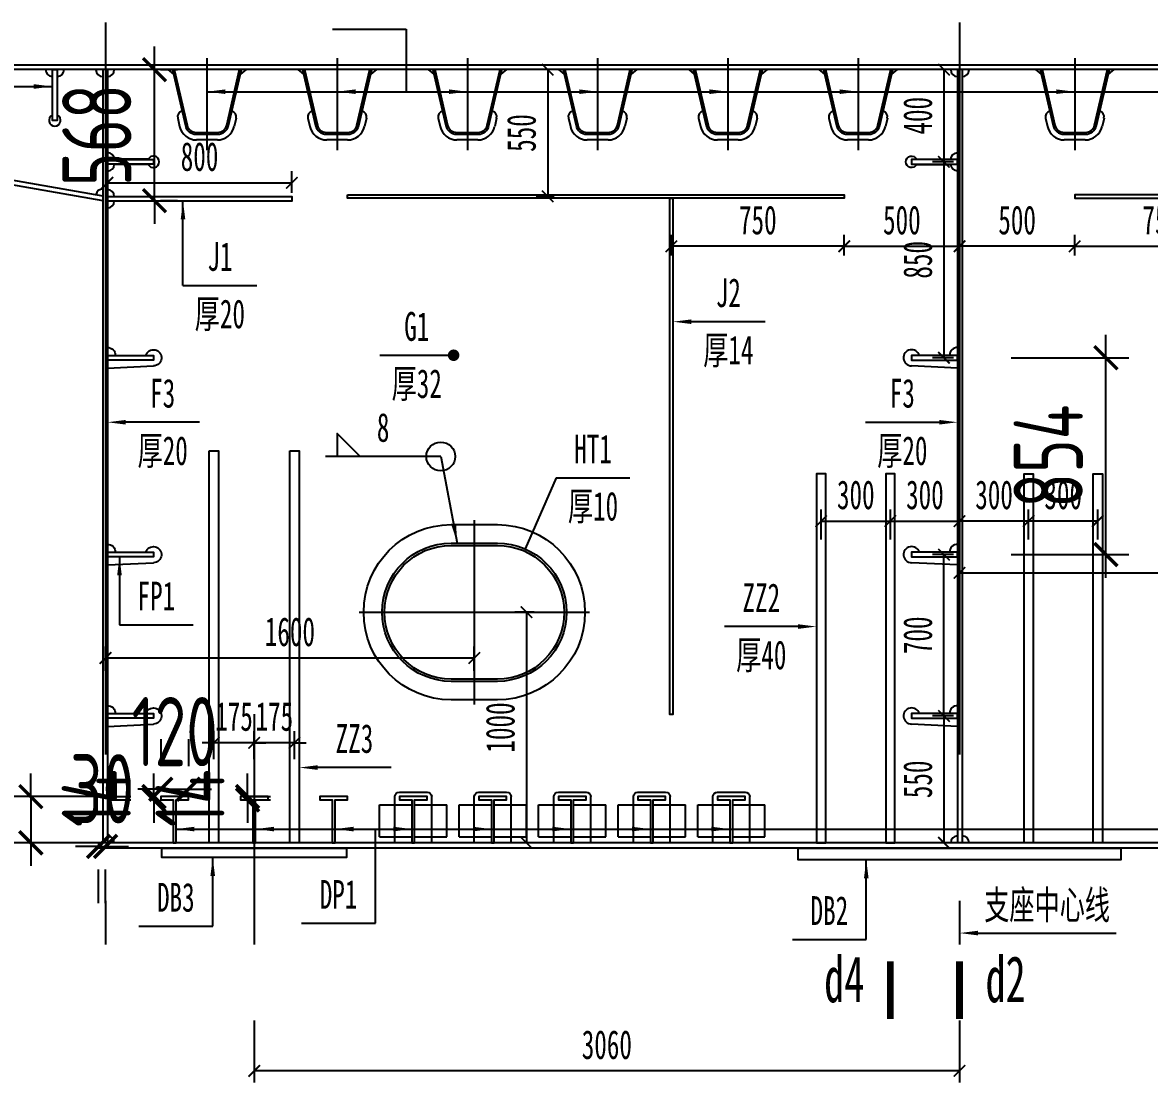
# Model space of a CAD drawing. Extents: x -149716 to 104715, y -26828 to 33500.
# Drawn here: x -8328 to -3439, y 5543 to 10142 of the extents above; entities that cross this region are included whole.
import ezdxf
from ezdxf.enums import TextEntityAlignment as Align

# ---------------------------------------------------------------- set-up
doc = ezdxf.new("R2010")
doc.units = 0
doc.header["$LTSCALE"] = 1000
doc.linetypes.add('CENTER', pattern=[50.8, 31.75, -6.35, 6.35, -6.35])
doc.linetypes.add('DASHED', pattern=[19.05, 12.7, -6.35])
doc.layers.get('0').update_dxf_attribs({"linetype": 'CONTINUOUS'})
doc.layers.get('Defpoints').update_dxf_attribs({"color": 250, "linetype": 'CONTINUOUS'})
doc.layers.add('01', color=1, linetype='CONTINUOUS', lineweight=25)
doc.layers.add('DIM', color=3, linetype='CONTINUOUS', lineweight=0)
for name, color, linetype in [('02', 2, 'CONTINUOUS'), ('03', 3, 'DASHED'), ('04', 4, 'CONTINUOUS'), ('06', 6, 'CENTER'), ('07', 7, 'CONTINUOUS')]:
    doc.layers.add(name, color=color, linetype=linetype)
doc.styles.add('TSSD_Dimension', font='tssdeng.shx', dxfattribs={"width": 0.7, "bigfont": 'hztxt.shx'})
doc.styles.add('仿宋', font='simfang.ttf', dxfattribs={"width": 0.64})
doc.dimstyles.new('1：50', dxfattribs={"dimscale": 50, "dimtxt": 2.5, "dimasz": 1, "dimexe": 1, "dimexo": 0, "dimgap": 1, "dimtad": 1, "dimdec": 1, "dimdsep": 46, "dimtxsty": '仿宋', "dimblk": 'ARCHTICK', "dimcen": 0, "dimclrd": 256, "dimclre": 256, "dimclrt": 256, "dimazin": 2, "dimtfac": 1, "dimtdec": 1, "dimtix": 1, "dimtmove": 2, "dimatfit": 3, "dimfxl": 1, "dimtvp": 0.8, "dimtolj": 1, "dimtzin": 0, "dimlwd": -1, "dimlwe": -1, "dimarcsym": 0})
doc.dimstyles.new('TSSD_100_100', dxfattribs={"dimtxt": 300, "dimasz": 100, "dimexe": 100, "dimexo": 250, "dimgap": 100, "dimtad": 1, "dimdec": 0, "dimzin": 0, "dimdsep": 46, "dimtxsty": 'TSSD_Dimension', "dimblk": 'ARCHTICK', "dimblk1": 'ARCHTICK', "dimblk2": 'ARCHTICK', "dimcen": 0, "dimdle": 100, "dimclrt": 7, "dimadec": 0, "dimazin": 0, "dimtfac": 1, "dimtdec": 0, "dimtix": 1, "dimtmove": 2, "dimatfit": 3, "dimfxl": 1, "dimtolj": 1, "dimtzin": 0, "dimarcsym": 0})

# ---------------------------------------------------------------- blocks, each defined once
blk = doc.blocks.new('顶底板板肋带过焊孔')
at = {"layer": '01'}
blk.add_lwpolyline([(50530.3, 112160.4, 0.404482), (50559.3, 112130.4), (50559.3, 111962.8, 4.313631), (50581.3, 111962.8), (50581.3, 112130.4, 0.404482), (50610.3, 112160.4)], format="xyb", dxfattribs=at)
at = {"layer": '02'}
blk.add_lwpolyline([(50560.3, 112160.4), (50580.3, 112160.4), (50580.3, 111940.4), (50560.3, 111940.4)], close=True, dxfattribs=at)
blk = doc.blocks.new('U2加劲肋带过焊孔')
at = {"layer": '01'}
for p, q in [((48376, 137282.9), (48036, 137282.9)), ((48036, 137282.9), (48060.5, 137263.4)), ((48376, 137282.9), (48351.4, 137263.4)), ((48079.1, 137072.9), (48087.6, 137035.9)), ((48332.9, 137072.9), (48324.3, 137035.9)), ((48251.2, 136977.9), (48160.7, 136977.9))]:
    blk.add_line(p, q, dxfattribs=at)
for centre, radius, start, end in [((48103.4, 137078.6), 25, 103.0693, 193.0693), ((48308.5, 137078.6), 25, 346.9307, 76.9307), ((48160.7, 137052.9), 75, 193.0693, 270), ((48251.2, 137052.9), 75, 270, 346.9307)]:
    blk.add_arc(centre, radius, start, end, dxfattribs=at)
at = {"layer": '02'}
for points in [[(48056, 137282.9), (48112.3, 137040.1, 0.348876), (48159.1, 137002.9), (48252.8, 137002.9, 0.348876), (48299.6, 137040.1), (48356, 137282.9)], [(48064.2, 137282.9), (48120.1, 137041.9, 0.348876), (48159.1, 137010.9), (48252.8, 137010.9, 0.348876), (48291.8, 137041.9), (48347.8, 137282.9)]]:
    blk.add_lwpolyline(points, format="xyb", dxfattribs=at)
at = {"layer": '06', "ltscale": 0.1}
blk.add_line((48206, 137332.9), (48206, 136932.9), dxfattribs=at)
blk = doc.blocks.new('板肋带过焊孔')
at = {"layer": '01'}
blk.add_line((50817.6, 161172.4), (50617.6, 161182.4), dxfattribs=at)
for centre, start, end in [((50617.6, 161217.4), 16.6015, 270), ((50817.6, 161227.4), 90, 180)]:
    blk.add_arc(centre, 35, start, end, dxfattribs=at)
at = {"layer": '02'}
blk.add_lwpolyline([(50817.6, 161227.4), (50617.6, 161227.4), (50617.6, 161207.4), (50817.6, 161207.4)], close=True, dxfattribs=at)
blk = doc.blocks.new('底板T肋带过焊孔')
at = {"layer": '01'}
for p, q in [((46722.6, 157697.7), (46722.6, 157732.7)), ((46862.6, 157752.7), (46742.6, 157752.7)), ((46882.6, 157697.7), (46882.6, 157732.7)), ((46796.6, 157697.7), (46656.6, 157697.7)), ((46656.6, 157557.7), (46656.6, 157697.7)), ((46948.6, 157697.7), (46808.6, 157697.7)), ((46948.6, 157557.7), (46948.6, 157697.7)), ((46796.6, 157557.7), (46656.6, 157557.7)), ((46722.6, 157532.7), (46722.6, 157557.7)), ((46948.6, 157557.7), (46808.6, 157557.7)), ((46882.6, 157532.7), (46882.6, 157557.7))]:
    blk.add_line(p, q, dxfattribs=at)
for centre, start, end in [((46742.6, 157732.7), 90, 180), ((46862.6, 157732.7), 0, 90)]:
    blk.add_arc(centre, 20, start, end, dxfattribs=at)
at = {"layer": '02'}
blk.add_lwpolyline([(46808.6, 157532.7), (46796.6, 157532.7), (46796.6, 157718.7), (46742.6, 157718.7), (46742.6, 157732.7), (46862.6, 157732.7), (46862.6, 157718.7), (46808.6, 157718.7)], close=True, dxfattribs=at)
at = {"layer": '03', "ltscale": 0.1}
for p, q in [((46722.6, 157557.7), (46722.6, 157697.7)), ((46882.6, 157557.7), (46882.6, 157697.7))]:
    blk.add_line(p, q, dxfattribs=at)
blk = doc.blocks.new('_ArchTick')
at = {"color": 0, "linetype": 'ByBlock', "const_width": 0.15}
blk.add_lwpolyline([(-0.5, -0.5), (0.5, 0.5)], dxfattribs=at)
blk = doc.blocks.new('*D26')
at = {"layer": '04', "transparency": 16777216}
for p, q in [((55301.7, 136767.4), (55210, 136767.4)), ((55260, 136767.4), (55260, 136367.4)), ((55301.7, 136367.4), (55210, 136367.4))]:
    blk.add_line(p, q, dxfattribs=at)
at = {"layer": 'Defpoints', "color": 0, "transparency": 16777216}
for p in [(55301.7, 136767.4), (55260, 136367.4), (55301.7, 136367.4)]:
    blk.add_point(p, dxfattribs=at)
at = {"layer": '04', "transparency": 16777216, "xscale": 50, "yscale": 50, "zscale": 50}
for p, rotation in [((55260, 136767.4), 90), ((55260, 136367.4), 270)]:
    blk.add_blockref('_ArchTick', p, dxfattribs=dict(at, rotation=rotation))
at = {"layer": '04', "transparency": 16777216, "insert": (55146.8, 136567.4), "char_height": 125, "attachment_point": 5, "rotation": 90, "style": '仿宋'}
blk.add_mtext('\\A1;400', dxfattribs=at)
blk = doc.blocks.new('*D27')
at = {"layer": '04', "transparency": 16777216}
for p, q in [((55301.7, 136367.4), (55210, 136367.4)), ((55260, 136367.4), (55260, 135517.4)), ((55301.7, 135517.4), (55210, 135517.4))]:
    blk.add_line(p, q, dxfattribs=at)
at = {"layer": 'Defpoints', "color": 0, "transparency": 16777216}
for p in [(55301.7, 136367.4), (55260, 135517.4), (55301.7, 135517.4)]:
    blk.add_point(p, dxfattribs=at)
at = {"layer": '04', "transparency": 16777216, "xscale": 50, "yscale": 50, "zscale": 50}
for p, rotation in [((55260, 136367.4), 90), ((55260, 135517.4), 270)]:
    blk.add_blockref('_ArchTick', p, dxfattribs=dict(at, rotation=rotation))
at = {"layer": '04', "transparency": 16777216, "insert": (55146.8, 135942.4), "char_height": 125, "attachment_point": 5, "rotation": 90, "style": '仿宋'}
blk.add_mtext('\\A1;850', dxfattribs=at)
blk = doc.blocks.new('*D28')
at = {"layer": '04', "transparency": 16777216}
for p, q in [((55301.7, 133963.4), (55210, 133963.4)), ((55260, 133963.4), (55260, 133413.4)), ((55301.7, 133413.4), (55210, 133413.4))]:
    blk.add_line(p, q, dxfattribs=at)
at = {"layer": 'Defpoints', "color": 0, "transparency": 16777216}
for p in [(55301.7, 133963.4), (55260, 133413.4), (55301.7, 133413.4)]:
    blk.add_point(p, dxfattribs=at)
at = {"layer": '04', "transparency": 16777216, "xscale": 50, "yscale": 50, "zscale": 50}
for p, rotation in [((55260, 133963.4), 90), ((55260, 133413.4), 270)]:
    blk.add_blockref('_ArchTick', p, dxfattribs=dict(at, rotation=rotation))
at = {"layer": '04', "transparency": 16777216, "insert": (55146.8, 133688.4), "char_height": 125, "attachment_point": 5, "rotation": 90, "style": '仿宋'}
blk.add_mtext('\\A1;550', dxfattribs=at)
blk = doc.blocks.new('*D29')
at = {"layer": '04', "transparency": 16777216}
for p, q in [((55301.7, 134663.4), (55210, 134663.4)), ((55260, 133963.4), (55260, 134663.4)), ((55301.7, 133963.4), (55210, 133963.4))]:
    blk.add_line(p, q, dxfattribs=at)
at = {"layer": 'Defpoints', "color": 0, "transparency": 16777216}
for p in [(55260, 134663.4), (55301.7, 134663.4), (55301.7, 133963.4)]:
    blk.add_point(p, dxfattribs=at)
at = {"layer": '04', "transparency": 16777216, "xscale": 50, "yscale": 50, "zscale": 50}
for p, rotation in [((55260, 134663.4), 90), ((55260, 133963.4), 270)]:
    blk.add_blockref('_ArchTick', p, dxfattribs=dict(at, rotation=rotation))
at = {"layer": '04', "transparency": 16777216, "insert": (55146.8, 134313.4), "char_height": 125, "attachment_point": 5, "rotation": 90, "style": '仿宋'}
blk.add_mtext('\\A1;700', dxfattribs=at)
blk = doc.blocks.new('*D64')
at = {"layer": '04', "transparency": 16777216}
for p, q in [((53568.5, 136767.4), (53491, 136767.4)), ((53541, 136767.4), (53541, 136217.4)), ((53568.5, 136217.4), (53491, 136217.4))]:
    blk.add_line(p, q, dxfattribs=at)
at = {"layer": 'Defpoints', "color": 0, "transparency": 16777216}
for p in [(53568.5, 136767.4), (53541, 136217.4), (53568.5, 136217.4)]:
    blk.add_point(p, dxfattribs=at)
at = {"layer": '04', "transparency": 16777216, "xscale": 50, "yscale": 50, "zscale": 50}
for p, rotation in [((53541, 136767.4), 90), ((53541, 136217.4), 270)]:
    blk.add_blockref('_ArchTick', p, dxfattribs=dict(at, rotation=rotation))
at = {"layer": '04', "transparency": 16777216, "insert": (53427.7, 136492.4), "char_height": 125, "attachment_point": 5, "rotation": 90, "style": '仿宋'}
blk.add_mtext('\\A1;550', dxfattribs=at)
blk = doc.blocks.new('*D65')
at = {"layer": '04', "transparency": 16777216}
for p, q in [((53481.7, 134413.4), (53399, 134413.4)), ((53449, 134413.4), (53449, 133413.4)), ((53481.7, 133413.4), (53399, 133413.4))]:
    blk.add_line(p, q, dxfattribs=at)
at = {"layer": 'Defpoints', "color": 0, "transparency": 16777216}
for p in [(53481.7, 134413.4), (53449, 133413.4), (53481.7, 133413.4)]:
    blk.add_point(p, dxfattribs=at)
at = {"layer": '04', "transparency": 16777216, "xscale": 50, "yscale": 50, "zscale": 50}
for p, rotation in [((53449, 134413.4), 90), ((53449, 133413.4), 270)]:
    blk.add_blockref('_ArchTick', p, dxfattribs=dict(at, rotation=rotation))
at = {"layer": '04', "transparency": 16777216, "insert": (53335.7, 133913.4), "char_height": 125, "attachment_point": 5, "rotation": 90, "style": '仿宋'}
blk.add_mtext('\\A1;1000', dxfattribs=at)
blk = doc.blocks.new('*D66')
at = {"layer": '04', "transparency": 16777216}
for p, q in [((51622.6, 134159.2), (51622.6, 134264.8)), ((53222.6, 134159.2), (53222.6, 134264.8)), ((53222.6, 134214.8), (51622.6, 134214.8))]:
    blk.add_line(p, q, dxfattribs=at)
at = {"layer": 'Defpoints', "color": 0, "transparency": 16777216}
for p in [(51622.6, 134214.8), (51622.6, 134159.2), (53222.6, 134159.2)]:
    blk.add_point(p, dxfattribs=at)
at = {"layer": '04', "transparency": 16777216, "xscale": 50, "yscale": 50, "zscale": 50, "rotation": 180}
blk.add_blockref('_ArchTick', (51622.6, 134214.8), dxfattribs=at)
at = {"layer": '04', "transparency": 16777216, "xscale": 50, "yscale": 50, "zscale": 50}
blk.add_blockref('_ArchTick', (53222.6, 134214.8), dxfattribs=at)
at = {"layer": '04', "transparency": 16777216, "insert": (52422.6, 134328), "char_height": 125, "attachment_point": 5, "style": '仿宋'}
blk.add_mtext('\\A1;1600', dxfattribs=at)
blk = doc.blocks.new('*D67')
at = {"layer": '04', "transparency": 16777216}
for p, q in [((55327.6, 135960.8), (55327.6, 136051)), ((55827.6, 135960.8), (55827.6, 136051)), ((55827.6, 136001), (55327.6, 136001))]:
    blk.add_line(p, q, dxfattribs=at)
at = {"layer": 'Defpoints', "color": 0, "transparency": 16777216}
for p in [(55327.6, 136001), (55327.6, 135960.8), (55827.6, 135960.8)]:
    blk.add_point(p, dxfattribs=at)
at = {"layer": '04', "transparency": 16777216, "xscale": 50, "yscale": 50, "zscale": 50, "rotation": 180}
blk.add_blockref('_ArchTick', (55327.6, 136001), dxfattribs=at)
at = {"layer": '04', "transparency": 16777216, "xscale": 50, "yscale": 50, "zscale": 50}
blk.add_blockref('_ArchTick', (55827.6, 136001), dxfattribs=at)
at = {"layer": '04', "transparency": 16777216, "insert": (55577.6, 136114.2), "char_height": 125, "attachment_point": 5, "style": '仿宋'}
blk.add_mtext('\\A1;500', dxfattribs=at)
blk = doc.blocks.new('*D68')
at = {"layer": '04', "transparency": 16777216}
for p, q in [((55827.6, 135960.8), (55827.6, 136051)), ((56577.6, 135960.8), (56577.6, 136051)), ((55827.6, 136001), (56577.6, 136001))]:
    blk.add_line(p, q, dxfattribs=at)
at = {"layer": 'Defpoints', "color": 0, "transparency": 16777216}
for p in [(56577.6, 136001), (55827.6, 135960.8), (56577.6, 135960.8)]:
    blk.add_point(p, dxfattribs=at)
at = {"layer": '04', "transparency": 16777216, "xscale": 50, "yscale": 50, "zscale": 50, "rotation": 180}
blk.add_blockref('_ArchTick', (55827.6, 136001), dxfattribs=at)
at = {"layer": '04', "transparency": 16777216, "xscale": 50, "yscale": 50, "zscale": 50}
blk.add_blockref('_ArchTick', (56577.6, 136001), dxfattribs=at)
at = {"layer": '04', "transparency": 16777216, "insert": (56202.6, 136114.2), "char_height": 125, "attachment_point": 5, "style": '仿宋'}
blk.add_mtext('\\A1;750', dxfattribs=at)
blk = doc.blocks.new('*D5')
at = {"layer": '04', "transparency": 16777216}
for p, q in [((55327.6, 134528.5), (55327.6, 134634.1)), ((57327.6, 134528.5), (57327.6, 134634.1)), ((55327.6, 134584.1), (57327.6, 134584.1))]:
    blk.add_line(p, q, dxfattribs=at)
at = {"layer": 'Defpoints', "color": 0, "transparency": 16777216}
for p in [(57327.6, 134584.1), (55327.6, 134528.5), (57327.6, 134528.5)]:
    blk.add_point(p, dxfattribs=at)
at = {"layer": '04', "transparency": 16777216, "xscale": 50, "yscale": 50, "zscale": 50, "rotation": 180}
blk.add_blockref('_ArchTick', (55327.6, 134584.1), dxfattribs=at)
at = {"layer": '04', "transparency": 16777216, "xscale": 50, "yscale": 50, "zscale": 50}
blk.add_blockref('_ArchTick', (57327.6, 134584.1), dxfattribs=at)
at = {"layer": '04', "transparency": 16777216, "insert": (56327.6, 134697.3), "char_height": 125, "attachment_point": 5, "style": '仿宋'}
blk.add_mtext('\\A1;2000', dxfattribs=at)
blk = doc.blocks.new('*D77')
at = {"layer": '04', "transparency": 16777216}
for p, q in [((54827.6, 135960.8), (54827.6, 136051)), ((55327.6, 135960.8), (55327.6, 136051)), ((54827.6, 136001), (55327.6, 136001))]:
    blk.add_line(p, q, dxfattribs=at)
at = {"layer": 'Defpoints', "color": 0, "transparency": 16777216}
for p in [(55327.6, 136001), (54827.6, 135960.8), (55327.6, 135960.8)]:
    blk.add_point(p, dxfattribs=at)
at = {"layer": '04', "transparency": 16777216, "xscale": 50, "yscale": 50, "zscale": 50, "rotation": 180}
blk.add_blockref('_ArchTick', (54827.6, 136001), dxfattribs=at)
at = {"layer": '04', "transparency": 16777216, "xscale": 50, "yscale": 50, "zscale": 50}
blk.add_blockref('_ArchTick', (55327.6, 136001), dxfattribs=at)
at = {"layer": '04', "transparency": 16777216, "insert": (55077.6, 136114.2), "char_height": 125, "attachment_point": 5, "style": '仿宋'}
blk.add_mtext('\\A1;500', dxfattribs=at)
blk = doc.blocks.new('*D78')
at = {"layer": '04', "transparency": 16777216}
for p, q in [((54077.6, 135960.8), (54077.6, 136051)), ((54827.6, 135960.8), (54827.6, 136051)), ((54827.6, 136001), (54077.6, 136001))]:
    blk.add_line(p, q, dxfattribs=at)
at = {"layer": 'Defpoints', "color": 0, "transparency": 16777216}
for p in [(54077.6, 136001), (54077.6, 135960.8), (54827.6, 135960.8)]:
    blk.add_point(p, dxfattribs=at)
at = {"layer": '04', "transparency": 16777216, "xscale": 50, "yscale": 50, "zscale": 50}
for p, rotation in [((54077.6, 136001), 179.9999999999822), ((54827.6, 136001), 359.9999999999822)]:
    blk.add_blockref('_ArchTick', p, dxfattribs=dict(at, rotation=rotation))
at = {"layer": '04', "transparency": 16777216, "insert": (54452.6, 136114.2), "char_height": 125, "attachment_point": 5, "style": '仿宋'}
blk.add_mtext('\\A1;750', dxfattribs=at)
blk = doc.blocks.new('*D80')
at = {"layer": '04', "transparency": 16777216}
for p, q in [((51630.6, 136232.3), (51630.6, 136326.3)), ((52430.6, 136232.3), (52430.6, 136326.3)), ((51630.6, 136276.3), (52430.6, 136276.3))]:
    blk.add_line(p, q, dxfattribs=at)
at = {"layer": 'Defpoints', "color": 0, "transparency": 16777216}
for p in [(52430.6, 136276.3), (51630.6, 136232.3), (52430.6, 136232.3)]:
    blk.add_point(p, dxfattribs=at)
at = {"layer": '04', "transparency": 16777216, "xscale": 50, "yscale": 50, "zscale": 50, "rotation": 180}
blk.add_blockref('_ArchTick', (51630.6, 136276.3), dxfattribs=at)
at = {"layer": '04', "transparency": 16777216, "xscale": 50, "yscale": 50, "zscale": 50}
blk.add_blockref('_ArchTick', (52430.6, 136276.3), dxfattribs=at)
at = {"layer": '04', "transparency": 16777216, "insert": (52030.6, 136389.5), "char_height": 125, "attachment_point": 5, "style": '仿宋'}
blk.add_mtext('\\A1;800', dxfattribs=at)
blk = doc.blocks.new('*D88')
at = {"layer": '04', "transparency": 16777216}
for p, q in [((54727.6, 134728.9), (54727.6, 134858.9)), ((55027.6, 134728.9), (55027.6, 134858.9)), ((54727.6, 134808.9), (55027.6, 134808.9))]:
    blk.add_line(p, q, dxfattribs=at)
at = {"layer": 'Defpoints', "color": 0, "transparency": 16777216}
for p in [(55027.6, 134808.9), (54727.6, 134728.9), (55027.6, 134728.9)]:
    blk.add_point(p, dxfattribs=at)
at = {"layer": '04', "transparency": 16777216, "xscale": 50, "yscale": 50, "zscale": 50, "rotation": 180}
blk.add_blockref('_ArchTick', (54727.6, 134808.9), dxfattribs=at)
at = {"layer": '04', "transparency": 16777216, "xscale": 50, "yscale": 50, "zscale": 50}
blk.add_blockref('_ArchTick', (55027.6, 134808.9), dxfattribs=at)
at = {"layer": '04', "transparency": 16777216, "insert": (54877.6, 134922.1), "char_height": 125, "attachment_point": 5, "style": '仿宋'}
blk.add_mtext('\\A1;300', dxfattribs=at)
blk = doc.blocks.new('*D89')
at = {"layer": '04', "transparency": 16777216}
for p, q in [((55027.6, 134728.9), (55027.6, 134858.9)), ((55327.6, 134728.9), (55327.6, 134858.9)), ((55027.6, 134808.9), (55327.6, 134808.9))]:
    blk.add_line(p, q, dxfattribs=at)
at = {"layer": 'Defpoints', "color": 0, "transparency": 16777216}
for p in [(55327.6, 134808.9), (55027.6, 134728.9), (55327.6, 134728.9)]:
    blk.add_point(p, dxfattribs=at)
at = {"layer": '04', "transparency": 16777216, "xscale": 50, "yscale": 50, "zscale": 50, "rotation": 180}
blk.add_blockref('_ArchTick', (55027.6, 134808.9), dxfattribs=at)
at = {"layer": '04', "transparency": 16777216, "xscale": 50, "yscale": 50, "zscale": 50}
blk.add_blockref('_ArchTick', (55327.6, 134808.9), dxfattribs=at)
at = {"layer": '04', "transparency": 16777216, "insert": (55177.6, 134922.1), "char_height": 125, "attachment_point": 5, "style": '仿宋'}
blk.add_mtext('\\A1;300', dxfattribs=at)
blk = doc.blocks.new('*D90')
at = {"layer": '04', "transparency": 16777216}
for p, q in [((55627.6, 134728.9), (55627.6, 134858.9)), ((55927.6, 134728.9), (55927.6, 134858.9)), ((55927.6, 134808.9), (55627.6, 134808.9))]:
    blk.add_line(p, q, dxfattribs=at)
at = {"layer": 'Defpoints', "color": 0, "transparency": 16777216}
for p in [(55627.6, 134808.9), (55627.6, 134728.9), (55927.6, 134728.9)]:
    blk.add_point(p, dxfattribs=at)
at = {"layer": '04', "transparency": 16777216, "xscale": 50, "yscale": 50, "zscale": 50, "rotation": 180}
blk.add_blockref('_ArchTick', (55627.6, 134808.9), dxfattribs=at)
at = {"layer": '04', "transparency": 16777216, "xscale": 50, "yscale": 50, "zscale": 50}
blk.add_blockref('_ArchTick', (55927.6, 134808.9), dxfattribs=at)
at = {"layer": '04', "transparency": 16777216, "insert": (55777.6, 134922.1), "char_height": 125, "attachment_point": 5, "style": '仿宋'}
blk.add_mtext('\\A1;300', dxfattribs=at)
blk = doc.blocks.new('*D91')
at = {"layer": '04', "transparency": 16777216}
for p, q in [((55327.6, 134728.9), (55327.6, 134858.9)), ((55627.6, 134728.9), (55627.6, 134858.9)), ((55627.6, 134808.9), (55327.6, 134808.9))]:
    blk.add_line(p, q, dxfattribs=at)
at = {"layer": 'Defpoints', "color": 0, "transparency": 16777216}
for p in [(55327.6, 134808.9), (55327.6, 134728.9), (55627.6, 134728.9)]:
    blk.add_point(p, dxfattribs=at)
at = {"layer": '04', "transparency": 16777216, "xscale": 50, "yscale": 50, "zscale": 50, "rotation": 180}
blk.add_blockref('_ArchTick', (55327.6, 134808.9), dxfattribs=at)
at = {"layer": '04', "transparency": 16777216, "xscale": 50, "yscale": 50, "zscale": 50}
blk.add_blockref('_ArchTick', (55627.6, 134808.9), dxfattribs=at)
at = {"layer": '04', "transparency": 16777216, "insert": (55477.6, 134922.1), "char_height": 125, "attachment_point": 5, "style": '仿宋'}
blk.add_mtext('\\A1;300', dxfattribs=at)
blk = doc.blocks.new('腹板板肋带过焊孔1')
at = {"layer": '01'}
for p, q in [((53004.8, 112165.9), (52857.2, 112165.9)), ((53004.8, 112143.9), (52857.2, 112143.9))]:
    blk.add_line(p, q, dxfattribs=at)
for centre, radius, start, end in [((52827.3, 112164.9), 30, 1.9102, 90), ((53027.3, 112154.9), 25, 206.1039, 153.8961), ((52827.3, 112144.9), 30, 270, 358.0898)]:
    blk.add_arc(centre, radius, start, end, dxfattribs=at)
at = {"layer": '02'}
blk.add_lwpolyline([(52827.3, 112164.9), (53027.3, 112164.9), (53027.3, 112144.9), (52827.3, 112144.9)], close=True, dxfattribs=at)
blk = doc.blocks.new('*D99')
at = {"layer": '04', "transparency": 16777216}
for p, q in [((52267.6, 133776), (52267.6, 133897.3)), ((52442.6, 133776), (52442.6, 133897.3)), ((52267.6, 133847.3), (52217.6, 133847.3)), ((52442.6, 133847.3), (52267.6, 133847.3)), ((52442.6, 133847.3), (52492.6, 133847.3))]:
    blk.add_line(p, q, dxfattribs=at)
at = {"layer": 'Defpoints', "color": 0, "transparency": 16777216}
for p in [(52267.6, 133847.3), (52267.6, 133776), (52442.6, 133776)]:
    blk.add_point(p, dxfattribs=at)
at = {"layer": '04', "transparency": 16777216, "xscale": 50, "yscale": 50, "zscale": 50}
blk.add_blockref('_ArchTick', (52267.6, 133847.3), dxfattribs=at)
at = {"layer": '04', "transparency": 16777216, "xscale": 50, "yscale": 50, "zscale": 50, "rotation": 180}
blk.add_blockref('_ArchTick', (52442.6, 133847.3), dxfattribs=at)
at = {"layer": '04', "transparency": 16777216, "insert": (52355.1, 133960.5), "char_height": 125, "attachment_point": 5, "style": '仿宋'}
blk.add_mtext('\\A1;175', dxfattribs=at)
blk = doc.blocks.new('*D100')
at = {"layer": '04', "transparency": 16777216}
for p, q in [((52092.6, 133776), (52092.6, 133897.3)), ((52267.6, 133776), (52267.6, 133897.3)), ((52092.6, 133847.3), (52042.6, 133847.3)), ((52267.6, 133847.3), (52092.6, 133847.3)), ((52267.6, 133847.3), (52317.6, 133847.3))]:
    blk.add_line(p, q, dxfattribs=at)
at = {"layer": 'Defpoints', "color": 0, "transparency": 16777216}
for p in [(52092.6, 133847.3), (52092.6, 133776), (52267.6, 133776)]:
    blk.add_point(p, dxfattribs=at)
at = {"layer": '04', "transparency": 16777216, "xscale": 50, "yscale": 50, "zscale": 50}
blk.add_blockref('_ArchTick', (52092.6, 133847.3), dxfattribs=at)
at = {"layer": '04', "transparency": 16777216, "xscale": 50, "yscale": 50, "zscale": 50, "rotation": 180}
blk.add_blockref('_ArchTick', (52267.6, 133847.3), dxfattribs=at)
at = {"layer": '04', "transparency": 16777216, "insert": (52180.1, 133960.5), "char_height": 125, "attachment_point": 5, "style": '仿宋'}
blk.add_mtext('\\A1;175', dxfattribs=at)
blk = doc.blocks.new('*D101')
at = {"layer": '04', "transparency": 16777216}
for p, q in [((52267.6, 132642.1), (52267.6, 132373.4)), ((55327.6, 132642.1), (55327.6, 132373.4)), ((55327.6, 132423.4), (52267.6, 132423.4))]:
    blk.add_line(p, q, dxfattribs=at)
at = {"layer": 'Defpoints', "color": 0, "transparency": 16777216}
for p in [(52267.6, 132642.1), (55327.6, 132642.1), (52267.6, 132423.4)]:
    blk.add_point(p, dxfattribs=at)
at = {"layer": '04', "transparency": 16777216, "xscale": 50, "yscale": 50, "zscale": 50}
for p, rotation in [((52267.6, 132423.4), 179.9999999999962), ((55327.6, 132423.4), 359.9999999999962)]:
    blk.add_blockref('_ArchTick', p, dxfattribs=dict(at, rotation=rotation))
at = {"layer": '04', "transparency": 16777216, "insert": (53797.6, 132536.7), "char_height": 125, "attachment_point": 5, "style": '仿宋'}
blk.add_mtext('\\A1;3060', dxfattribs=at)
blk = doc.blocks.new('*D256')
at = {"layer": 'Defpoints', "color": 0, "transparency": 16777216}
for p in [(-4288.6, 8687.3), (-3627.5, 8687.3), (-4288.6, 7833.3)]:
    blk.add_point(p, dxfattribs=at)
at = {"layer": 'DIM', "color": 0, "lineweight": -2, "transparency": 16777216}
for p, q in [((-3627.5, 7733.3), (-3627.5, 8787.3)), ((-4038.6, 8687.3), (-3527.5, 8687.3)), ((-4038.6, 7833.3), (-3527.5, 7833.3))]:
    blk.add_line(p, q, dxfattribs=at)
at = {"layer": 'DIM', "color": 0, "lineweight": -2, "transparency": 16777216, "xscale": 100, "yscale": 100, "zscale": 100}
for p, rotation in [((-3627.5, 8687.3), 90), ((-3627.5, 7833.3), 270)]:
    blk.add_blockref('_ArchTick', p, dxfattribs=dict(at, rotation=rotation))
at = {"layer": 'DIM', "color": 7, "transparency": 16777216, "insert": (-3877.5, 8260.3), "char_height": 300, "attachment_point": 5, "rotation": 90, "style": 'TSSD_Dimension'}
blk.add_mtext('\\A1;854', dxfattribs=at)
blk = doc.blocks.new('*D257')
at = {"layer": 'Defpoints', "color": 0, "transparency": 16777216}
for p in [(-7997.7, 6571.3), (-7967.7, 6571.3), (-7967.7, 6567.5)]:
    blk.add_point(p, dxfattribs=at)
at = {"layer": 'DIM', "color": 0, "lineweight": -2, "transparency": 16777216}
for p, q in [((-7997.7, 6567.5), (-8097.7, 6567.5)), ((-7997.7, 6567.5), (-7967.7, 6567.5)), ((-7967.7, 6567.5), (-7867.7, 6567.5)), ((-7997.7, 6321.3), (-7997.7, 6467.5)), ((-7967.7, 6321.3), (-7967.7, 6467.5))]:
    blk.add_line(p, q, dxfattribs=at)
at = {"layer": 'DIM', "color": 0, "lineweight": -2, "transparency": 16777216, "xscale": 100, "yscale": 100, "zscale": 100}
blk.add_blockref('_ArchTick', (-7997.7, 6567.5), dxfattribs=at)
at = {"layer": 'DIM', "color": 0, "lineweight": -2, "transparency": 16777216, "xscale": 100, "yscale": 100, "zscale": 100, "rotation": 180}
blk.add_blockref('_ArchTick', (-7967.7, 6567.5), dxfattribs=at)
at = {"layer": 'DIM', "color": 7, "transparency": 16777216, "insert": (-7982.7, 6817.5), "char_height": 300, "attachment_point": 5, "style": 'TSSD_Dimension'}
blk.add_mtext('\\A1;30', dxfattribs=at)
blk = doc.blocks.new('*D259')
at = {"layer": 'Defpoints', "color": 0, "transparency": 16777216}
for p in [(-7863.5, 9937.3), (-8762.5, 6583.3), (-7863.5, 6583.3)]:
    blk.add_point(p, dxfattribs=at)
at = {"layer": 'DIM', "color": 0, "lineweight": -2, "transparency": 16777216}
for p, q in [((-8762.5, 10037.3), (-8762.5, 6483.3)), ((-8113.5, 9937.3), (-8862.5, 9937.3)), ((-8113.5, 6583.3), (-8862.5, 6583.3))]:
    blk.add_line(p, q, dxfattribs=at)
at = {"layer": 'DIM', "color": 0, "lineweight": -2, "transparency": 16777216, "xscale": 100, "yscale": 100, "zscale": 100}
for p, rotation in [((-8762.5, 9937.3), 90), ((-8762.5, 6583.3), 270)]:
    blk.add_blockref('_ArchTick', p, dxfattribs=dict(at, rotation=rotation))
at = {"layer": 'DIM', "color": 7, "transparency": 16777216, "insert": (-9012.5, 8260.3), "char_height": 300, "attachment_point": 5, "rotation": 90, "style": 'TSSD_Dimension'}
blk.add_mtext('\\A1;3354', dxfattribs=at)
blk = doc.blocks.new('*D266')
at = {"layer": 'Defpoints', "color": 0, "transparency": 16777216}
for p in [(-7979.7, 9937.3), (-7755.2, 9937.3), (-7979.7, 9369.1)]:
    blk.add_point(p, dxfattribs=at)
at = {"layer": 'DIM', "color": 0, "lineweight": -2, "transparency": 16777216}
for p, q in [((-7755.2, 9937.3), (-7755.2, 10037.3)), ((-7755.2, 9369.1), (-7755.2, 9937.3)), ((-7729.7, 9937.3), (-7655.2, 9937.3)), ((-7755.2, 9369.1), (-7755.2, 9269.1)), ((-7729.7, 9369.1), (-7655.2, 9369.1))]:
    blk.add_line(p, q, dxfattribs=at)
at = {"layer": 'DIM', "color": 0, "lineweight": -2, "transparency": 16777216, "xscale": 100, "yscale": 100, "zscale": 100}
for p, rotation in [((-7755.2, 9937.3), 270), ((-7755.2, 9369.1), 90)]:
    blk.add_blockref('_ArchTick', p, dxfattribs=dict(at, rotation=rotation))
at = {"layer": 'DIM', "color": 7, "transparency": 16777216, "insert": (-8005.2, 9653.2), "char_height": 300, "attachment_point": 5, "rotation": 90, "style": 'TSSD_Dimension'}
blk.add_mtext('\\A1;568', dxfattribs=at)
blk = doc.blocks.new('*D382')
at = {"layer": 'Defpoints', "color": 0, "transparency": 16777216}
for p in [(-7607.7, 6815.5), (-7727.7, 6783.3), (-7607.7, 6783.3)]:
    blk.add_point(p, dxfattribs=at)
at = {"layer": 'DIM', "color": 0, "lineweight": -2, "transparency": 16777216}
for p, q in [((-7727.7, 7033.3), (-7727.7, 6915.5)), ((-7607.7, 7033.3), (-7607.7, 6915.5)), ((-7727.7, 6815.5), (-7827.7, 6815.5)), ((-7727.7, 6815.5), (-7607.7, 6815.5)), ((-7607.7, 6815.5), (-7507.7, 6815.5))]:
    blk.add_line(p, q, dxfattribs=at)
at = {"layer": 'DIM', "color": 0, "lineweight": -2, "transparency": 16777216, "xscale": 100, "yscale": 100, "zscale": 100}
blk.add_blockref('_ArchTick', (-7727.7, 6815.5), dxfattribs=at)
at = {"layer": 'DIM', "color": 0, "lineweight": -2, "transparency": 16777216, "xscale": 100, "yscale": 100, "zscale": 100, "rotation": 180}
blk.add_blockref('_ArchTick', (-7607.7, 6815.5), dxfattribs=at)
at = {"layer": 'DIM', "color": 7, "transparency": 16777216, "insert": (-7667.7, 7065.5), "char_height": 300, "attachment_point": 5, "style": 'TSSD_Dimension'}
blk.add_mtext('\\A1;120', dxfattribs=at)
blk = doc.blocks.new('*D383')
at = {"layer": 'Defpoints', "color": 0, "transparency": 16777216}
for p in [(-7616.6, 6783.3), (-7616.6, 6769.3), (-7351.3, 6769.3)]:
    blk.add_point(p, dxfattribs=at)
at = {"layer": 'DIM', "color": 0, "lineweight": -2, "transparency": 16777216}
for p, q in [((-7351.3, 6783.3), (-7351.3, 6883.3)), ((-7366.6, 6783.3), (-7251.3, 6783.3)), ((-7366.6, 6769.3), (-7251.3, 6769.3)), ((-7351.3, 6783.3), (-7351.3, 6769.3)), ((-7351.3, 6769.3), (-7351.3, 6669.3))]:
    blk.add_line(p, q, dxfattribs=at)
at = {"layer": 'DIM', "color": 0, "lineweight": -2, "transparency": 16777216, "xscale": 100, "yscale": 100, "zscale": 100}
for p, rotation in [((-7351.3, 6783.3), 270), ((-7351.3, 6769.3), 90)]:
    blk.add_blockref('_ArchTick', p, dxfattribs=dict(at, rotation=rotation))
at = {"layer": 'DIM', "color": 7, "transparency": 16777216, "insert": (-7601.3, 6776.3), "char_height": 300, "attachment_point": 5, "rotation": 90, "style": 'TSSD_Dimension'}
blk.add_mtext('\\A1;14', dxfattribs=at)
blk = doc.blocks.new('*D384')
at = {"layer": 'Defpoints', "color": 0, "transparency": 16777216}
for p in [(-7727.7, 6783.3), (-8291.6, 6583.3), (-7749.9, 6583.3)]:
    blk.add_point(p, dxfattribs=at)
at = {"layer": 'DIM', "color": 0, "lineweight": -2, "transparency": 16777216}
for p, q in [((-8291.6, 6783.3), (-8291.6, 6883.3)), ((-7977.7, 6783.3), (-8391.6, 6783.3)), ((-8291.6, 6783.3), (-8291.6, 6583.3)), ((-7999.9, 6583.3), (-8391.6, 6583.3)), ((-8291.6, 6583.3), (-8291.6, 6483.3))]:
    blk.add_line(p, q, dxfattribs=at)
at = {"layer": 'DIM', "color": 0, "lineweight": -2, "transparency": 16777216, "xscale": 100, "yscale": 100, "zscale": 100}
for p, rotation in [((-8291.6, 6783.3), 270), ((-8291.6, 6583.3), 90)]:
    blk.add_blockref('_ArchTick', p, dxfattribs=dict(at, rotation=rotation))
at = {"layer": 'DIM', "color": 7, "transparency": 16777216, "insert": (-8541.6, 6683.3), "char_height": 300, "attachment_point": 5, "rotation": 90, "style": 'TSSD_Dimension'}
blk.add_mtext('\\A1;200', dxfattribs=at)
blk = doc.blocks.new('*D385')
at = {"layer": 'Defpoints', "color": 0, "transparency": 16777216}
for p in [(-7757.5, 6769.3), (-7689.6, 6783.3), (-7689.6, 6769.3)]:
    blk.add_point(p, dxfattribs=at)
at = {"layer": 'DIM', "color": 0, "lineweight": -2, "transparency": 16777216}
for p, q in [((-7757.5, 6783.3), (-7757.5, 6883.3)), ((-7939.6, 6783.3), (-7857.5, 6783.3)), ((-7939.6, 6769.3), (-7857.5, 6769.3)), ((-7757.5, 6783.3), (-7757.5, 6769.3)), ((-7757.5, 6769.3), (-7757.5, 6669.3))]:
    blk.add_line(p, q, dxfattribs=at)
at = {"layer": 'DIM', "color": 0, "lineweight": -2, "transparency": 16777216, "xscale": 100, "yscale": 100, "zscale": 100}
for p, rotation in [((-7757.5, 6783.3), 270), ((-7757.5, 6769.3), 90)]:
    blk.add_blockref('_ArchTick', p, dxfattribs=dict(at, rotation=rotation))
at = {"layer": 'DIM', "color": 7, "transparency": 16777216, "insert": (-8007.5, 6776.3), "char_height": 300, "attachment_point": 5, "rotation": 90, "style": 'TSSD_Dimension'}
blk.add_mtext('\\A1;14', dxfattribs=at)
blk = doc.blocks.new('A$C2AD75E5C')
at = {"layer": '02'}
for p, q in [((9495.11, 6833.35), (1295.11, 6833.35)), ((9495.11, 6813.35), (1295.11, 6813.35)), ((2728.11, 6813.35), (2728.11, 3459.35)), ((2748.11, 6813.35), (2748.11, 3459.35)), ((6437.11, 6813.35), (6437.11, 3459.35)), ((6457.11, 6813.35), (6457.11, 3459.35)), ((1329.11, 6513.35), (2728.11, 6265.48)), ((1329.11, 6493.04), (2728.11, 6245.17)), ((2710.11, 3459.35), (2710.11, 3435.35)), ((9495.11, 3459.35), (2710.11, 3459.35)), ((9495.11, 3435.35), (2710.11, 3435.35))]:
    blk.add_line(p, q, dxfattribs=at)
for points in [[(2748.11, 6263.35), (3548.11, 6263.35), (3548.11, 6243.35), (2748.11, 6243.35)], [(3790.11, 6270.35), (5945.11, 6270.35), (5945.11, 6256.35), (3790.11, 6256.35)], [(9945.11, 6270.35), (6945.11, 6270.35), (6945.11, 6256.35), (9945.11, 6256.35)], [(5188.11, 6256.35), (5202.11, 6256.35), (5202.11, 4016.35), (5188.11, 4016.35)], [(3190.11, 5159.35), (3230.11, 5159.35), (3230.11, 3459.35), (3190.11, 3459.35)], [(3540.11, 5159.35), (3580.11, 5159.35), (3580.11, 3459.35), (3540.11, 3459.35)], [(5825.11, 3459.35), (5865.11, 3459.35), (5865.11, 5059.35), (5825.11, 5059.35)], [(6125.11, 3459.35), (6165.11, 3459.35), (6165.11, 5059.35), (6125.11, 5059.35)], [(6765.11, 3459.35), (6725.11, 3459.35), (6725.11, 5059.35), (6765.11, 5059.35)], [(7065.11, 3459.35), (7025.11, 3459.35), (7025.11, 5059.35), (7065.11, 5059.35)], [(3034.11, 3459.35), (3046.11, 3459.35), (3046.11, 3645.35), (3100.11, 3645.35), (3100.11, 3659.35), (2980.11, 3659.35), (2980.11, 3645.35), (3034.11, 3645.35)], [(3379.11, 3459.35), (3391.11, 3459.35), (3391.11, 3645.35), (3445.11, 3645.35), (3445.11, 3659.35), (3325.11, 3659.35), (3325.11, 3645.35), (3379.11, 3645.35)], [(3724.11, 3459.35), (3736.11, 3459.35), (3736.11, 3645.35), (3790.11, 3645.35), (3790.11, 3659.35), (3670.11, 3659.35), (3670.11, 3645.35), (3724.11, 3645.35)], [(2985.11, 3435.35), (3785.11, 3435.35), (3785.11, 3395.35), (2985.11, 3395.35)], [(5745.11, 3435.35), (7145.11, 3435.35), (7145.11, 3385.35), (5745.11, 3385.35)]]:
    blk.add_lwpolyline(points, close=True, dxfattribs=at)
for points in [[(4440.11, 4079.35), (4240.11, 4079.35, -1), (4240.11, 4839.35), (4440.11, 4839.35, -1)], [(4440.11, 4159.35), (4240.11, 4159.35, -1), (4240.11, 4759.35), (4440.11, 4759.35, -1)], [(4440.11, 4169.35), (4240.11, 4169.35, -1), (4240.11, 4749.35), (4440.11, 4749.35, -1)]]:
    blk.add_lwpolyline(points, format="xyb", close=True, dxfattribs=at)
for centre, start, end in [((2728.11, 6813.35), 180, 270), ((2748.11, 6813.35), 270, 0), ((6437.11, 6813.35), 180, 270), ((6457.11, 6813.35), 270, 0), ((2728.11, 6265.48), 90, 169.95264), ((2748.11, 6263.35), 0, 90), ((2748.11, 6243.35), 270, 0), ((2748.11, 3459.35), 0, 90), ((6437.11, 3459.35), 90, 180), ((6457.11, 3459.35), 0, 90)]:
    blk.add_arc(centre, 30, start, end, dxfattribs=at)
at = {"layer": '06', "ltscale": 0.1}
for p, q in [((2740.11, 7017.73), (2740.11, 3017.73)), ((6445.11, 7017.73), (6445.11, 3017.73)), ((4340.11, 4859.35), (4340.11, 4059.35)), ((3840.11, 4459.35), (4840.11, 4459.35)), ((3385.11, 4017.73), (3385.11, 3017.73))]:
    blk.add_line(p, q, dxfattribs=at)
at = {"layer": '07'}
for p, q in [((3724.33, 6988.39), (4044.33, 6988.39)), ((4044.33, 6988.39), (4044.33, 6717.66)), ((1531.11, 6740.25), (2509.11, 6740.25)), ((3180.11, 6717.66), (8145.11, 6717.66)), ((3076.26, 5876.94), (3076.26, 6243.35)), ((3076.26, 5876.94), (3396.26, 5876.94)), ((5602.11, 5719.85), (5282.11, 5719.85)), ((3930.37, 5574.35), (4250.37, 5574.35)), ((3148.11, 5283.62), (2828.11, 5283.62)), ((6037.11, 5283.62), (6357.11, 5283.62)), ((4194.53, 5135.27), (3694.53, 5135.27)), ((4194.53, 5135.27), (4266.22, 4759.35)), ((4695.14, 5042.67), (4560.29, 4734.23)), ((4695.14, 5042.67), (5015.14, 5042.67)), ((2800.68, 4699.35), (2800.68, 4404.87)), ((2800.68, 4404.87), (3120.68, 4404.87)), ((5745.11, 4397.3), (5425.11, 4397.3)), ((3980.11, 3785.58), (3660.11, 3785.58)), ((3046.11, 3518.7), (8439.11, 3518.7)), ((3911.01, 3110.29), (3911.01, 3518.7)), ((3205.18, 3096.77), (3205.18, 3395.35)), ((6040.6, 3040.14), (6040.6, 3385.35)), ((2885.18, 3096.77), (3205.18, 3096.77)), ((3591.01, 3110.29), (3911.01, 3110.29)), ((5720.6, 3040.14), (6040.6, 3040.14)), ((6525.11, 3067.52), (7125.11, 3067.52))]:
    blk.add_line(p, q, dxfattribs=at)
for points in [[(2509.11, 6740.25, 0, 20, 0), (2429.11, 6740.25, 8, 8, 0)], [(3180.11, 6717.66, 0, 20, 0), (3260.11, 6717.66, 8, 8, 0)], [(3745.11, 6717.66, 0, 20, 0), (3825.11, 6717.66, 8, 8, 0)], [(4310.11, 6717.66, 0, 20, 0), (4230.11, 6717.66, 8, 8, 0)], [(4875.11, 6717.66, 0, 20, 0), (4795.11, 6717.66, 8, 8, 0)], [(5440.11, 6717.66, 0, 20, 0), (5360.11, 6717.66, 8, 8, 0)], [(6005.11, 6717.66, 0, 20, 0), (5925.11, 6717.66, 8, 8, 0)], [(6945.11, 6717.66, 0, 20, 0), (6865.11, 6717.66, 8, 8, 0)], [(3076.26, 6243.35, 0, 20, 0), (3076.26, 6163.35, 8, 8, 0)], [(5202.11, 5719.85, 0, 20, 0), (5282.11, 5719.85, 8, 8, 0)], [(4262.87, 5574.35, 25, 25, -1), (4237.87, 5574.35, 25, 25, -1), (4262.87, 5574.35, 0, 0, 0)], [(2748.11, 5283.62, 0, 20, 0), (2828.11, 5283.62, 8, 8, 0)], [(6437.11, 5283.62, 0, 20, 0), (6357.11, 5283.62, 8, 8, 0)], [(4266.22, 4759.35, 0, 20, 0), (4251.23, 4837.94, 0, 0, 0)], [(2800.68, 4699.35, 0, 20, 0), (2800.68, 4619.35, 8, 8, 0)], [(5825.11, 4397.3, 0, 20, 0), (5745.11, 4397.3, 8, 8, 0)], [(3580.11, 3785.58, 0, 20, 0), (3660.11, 3785.58, 8, 8, 0)], [(3046.11, 3518.7, 0, 20, 0), (3126.11, 3518.7, 8, 8, 0)], [(3391.11, 3518.7, 0, 20, 0), (3471.11, 3518.7, 8, 8, 0)], [(3736.11, 3518.7, 0, 20, 0), (3816.11, 3518.7, 8, 8, 0)], [(4069.11, 3518.7, 0, 20, 0), (3989.11, 3518.7, 8, 8, 0)], [(4414.11, 3518.7, 0, 20, 0), (4334.11, 3518.7, 8, 8, 0)], [(4759.11, 3518.7, 0, 20, 0), (4679.11, 3518.7, 8, 8, 0)], [(5104.11, 3518.7, 0, 20, 0), (5024.11, 3518.7, 8, 8, 0)], [(5449.11, 3518.7, 0, 20, 0), (5369.11, 3518.7, 8, 8, 0)], [(3205.18, 3395.35, 0, 20, 0), (3205.18, 3315.35, 8, 8, 0)], [(6040.6, 3385.35, 0, 20, 0), (6040.6, 3305.35, 8, 8, 0)], [(6445.11, 3067.52, 0, 20, 0), (6525.11, 3067.52, 8, 8, 0)]]:
    blk.add_lwpolyline(points, format="xyseb", dxfattribs=at)
blk.add_lwpolyline([(3844.53, 5135.27), (3744.53, 5235.27), (3744.53, 5135.27)], dxfattribs=at)
at = {"layer": '07', "const_width": 30}
for points in [[(6145.11, 2695.43), (6145.11, 2945.43)], [(6445.11, 2695.43), (6445.11, 2945.43)]]:
    blk.add_lwpolyline(points, dxfattribs=at)
at = {"layer": '07'}
blk.add_circle((4194.53, 5135.27), 62.5, dxfattribs=at)
at = {"layer": '02'}
for name, p in [('U2加劲肋带过焊孔', (-45025.86, -130469.56)), ('U2加劲肋带过焊孔', (-44460.86, -130469.56)), ('U2加劲肋带过焊孔', (-43895.86, -130469.56)), ('U2加劲肋带过焊孔', (-43330.86, -130469.56)), ('U2加劲肋带过焊孔', (-42765.86, -130469.56)), ('U2加劲肋带过焊孔', (-42200.86, -130469.56)), ('U2加劲肋带过焊孔', (-41260.86, -130469.56)), ('顶底板板肋带过焊孔', (-48050.22, -105347.01)), ('腹板板肋带过焊孔1', (-50079.14, -105741.56)), ('板肋带过焊孔', (-44380.52, -155654.01)), ('板肋带过焊孔', (-44380.52, -156508.01)), ('板肋带过焊孔', (-44380.52, -157208.01))]:
    blk.add_blockref(name, p, dxfattribs=at)
at = {"layer": '02', "xscale": -1}
for name, p in [('腹板板肋带过焊孔1', (59264.36, -105741.56)), ('板肋带过焊孔', (53565.74, -155654.01)), ('板肋带过焊孔', (53565.74, -156508.01)), ('板肋带过焊孔', (53565.74, -157208.01)), ('底板T肋带过焊孔', (50877.74, -154073.33)), ('底板T肋带过焊孔', (51222.74, -154073.33)), ('底板T肋带过焊孔', (51567.74, -154073.33)), ('底板T肋带过焊孔', (51912.74, -154073.33)), ('底板T肋带过焊孔', (52257.74, -154073.33))]:
    blk.add_blockref(name, p, dxfattribs=at)
at = {"layer": '07', "style": '仿宋', "width": 0.64}
for s, height, p in [('J1', 125, (3236.26, 6001.94)), ('J2', 125, (5442.11, 5844.85)), ('厚20', 125, (3236.26, 5751.94)), ('G1', 125, (4090.37, 5699.35)), ('厚14', 125, (5442.11, 5594.85)), ('厚32', 125, (4090.37, 5449.35)), ('F3', 125, (2988.11, 5408.62)), ('F3', 125, (6197.11, 5408.62)), ('8', 125, (3944.53, 5260.27)), ('厚20', 125, (2988.11, 5158.62)), ('厚20', 125, (6197.11, 5158.62)), ('HT1', 125, (4855.14, 5167.67)), ('厚10', 125, (4855.14, 4917.67)), ('FP1', 125, (2960.68, 4529.87)), ('ZZ2', 125, (5585.11, 4522.3)), ('厚40', 125, (5585.11, 4272.3)), ('ZZ3', 125, (3820.11, 3910.58)), ('DB3', 125, (3045.18, 3221.77)), ('DP1', 125, (3751.01, 3235.29)), ('DB2', 125, (5880.6, 3165.14)), ('支座中心线', 125, (6825.11, 3192.52)), ('d4', 200, (5945.11, 2870.43)), ('d2', 200, (6645.11, 2870.43))]:
    blk.add_text(s, height=height, dxfattribs=at).set_placement(p, align=Align.MIDDLE)
at = {"layer": '04'}
for p1, p2, distance, picture, middle in [((4685.96, 6813.35), (4685.96, 6263.35), -27.53, '*D64', (4545.22, 6538.35)), ((6419.22, 6813.35), (6419.22, 6413.35), -41.74, '*D26', (6264.26, 6613.35)), ((2748.11, 6278.31), (3548.11, 6278.31), 44.01, '*D80', (3148.11, 6435.54)), ((6419.22, 6413.35), (6419.22, 5563.35), -41.74, '*D27', (6264.26, 5988.35)), ((5945.11, 6006.84), (5195.11, 6006.84), -40.11, '*D78', (5570.11, 6160.16)), ((5945.11, 6006.84), (6445.11, 6006.84), 40.11, '*D77', (6195.11, 6160.16)), ((6945.11, 6006.84), (6445.11, 6006.84), -40.11, '*D67', (6695.11, 6160.16)), ((6945.11, 6006.84), (7695.11, 6006.84), 40.11, '*D68', (7320.11, 6160.16)), ((5845.11, 4774.87), (6145.11, 4774.87), 79.98, '*D88', (5995.11, 4968.07)), ((6145.11, 4774.87), (6445.11, 4774.87), 79.98, '*D89', (6295.11, 4968.07)), ((6745.11, 4774.87), (6445.11, 4774.87), -79.98, '*D91', (6595.11, 4968.07)), ((7045.11, 4774.87), (6745.11, 4774.87), -79.98, '*D90', (6895.11, 4968.07)), ((6445.11, 4574.53), (8445.11, 4574.53), 55.56, '*D5', (7445.11, 4743.3)), ((6419.22, 4009.35), (6419.22, 4709.35), 41.74, '*D29', (6264.26, 4359.35)), ((4340.11, 4205.18), (2740.11, 4205.18), -55.56, '*D66', (3540.11, 4373.95)), ((4599.2, 4459.35), (4599.2, 3459.35), -32.77, '*D65', (4453.22, 3959.35)), ((3385.11, 3821.98), (3210.11, 3821.98), -71.26, '*D100', (3297.61, 4006.45)), ((3560.11, 3821.98), (3385.11, 3821.98), -71.26, '*D99', (3472.61, 4006.45)), ((6419.22, 4009.35), (6419.22, 3459.35), -41.74, '*D28', (6264.26, 3734.35)), ((6445.11, 2688.06), (3385.11, 2688.06), 218.63, '*D101', (4915.11, 2582.64))]:
    dim = blk.add_aligned_dim(p1=p1, p2=p2, distance=distance, dimstyle='1：50', dxfattribs=at)
    dim.commit()
    dim.dimension.update_dxf_attribs({"geometry": picture, "text_midpoint": middle, "insert": (-48882.52, -129954.01)})

msp = doc.modelspace()

# ---------------------------------------------------------------- block references
msp.add_blockref('A$C2AD75E5C', (-10707.8401, 3123.95279))

# ---------------------------------------------------------------- dimensions: what is measured, and where the dimension line sits
at = {"layer": 'DIM'}
for base, p1, p2, picture, middle in [((-8762.46239, 6583.3046), (-7863.45478, 9937.3046), (-7863.45478, 6583.3046), '*D259', (-9012.46239, 8260.3046)), ((-7755.17169, 9937.3046), (-7979.73205, 9369.11925), (-7979.73205, 9937.3046), '*D266', (-8005.17169, 9653.21192)), ((-3627.54198, 8687.3046), (-4288.62028, 7833.3046), (-4288.62028, 8687.3046), '*D256', (-3877.54198, 8260.3046)), ((-8291.59327, 6583.3046), (-7727.73205, 6783.3046), (-7749.9085, 6583.3046), '*D384', (-8541.59327, 6683.3046)), ((-7757.5431, 6769.3046), (-7689.6229, 6783.3046), (-7689.6229, 6769.3046), '*D385', (-8007.5431, 6776.3046)), ((-7351.32998, 6769.3046), (-7616.6224, 6783.3046), (-7616.6224, 6769.3046), '*D383', (-7601.32998, 6776.3046))]:
    dim = msp.add_linear_dim(base=base, p1=p1, p2=p2, angle=90, dimstyle='TSSD_100_100', dxfattribs=at)
    dim.commit()
    dim.dimension.update_dxf_attribs({"geometry": picture, "text_midpoint": middle})
for base, p1, p2, picture, middle in [((-7607.73205, 6815.54433), (-7727.73205, 6783.3046), (-7607.73205, 6783.3046), '*D382', (-7667.73205, 7065.54433)), ((-7967.73205, 6567.50335), (-7997.73205, 6571.3046), (-7967.73205, 6571.3046), '*D257', (-7982.73205, 6817.50335))]:
    dim = msp.add_linear_dim(base=base, p1=p1, p2=p2, dimstyle='TSSD_100_100', dxfattribs=at)
    dim.commit()
    dim.dimension.update_dxf_attribs({"geometry": picture, "text_midpoint": middle})

doc.saveas('drawing.dxf')
